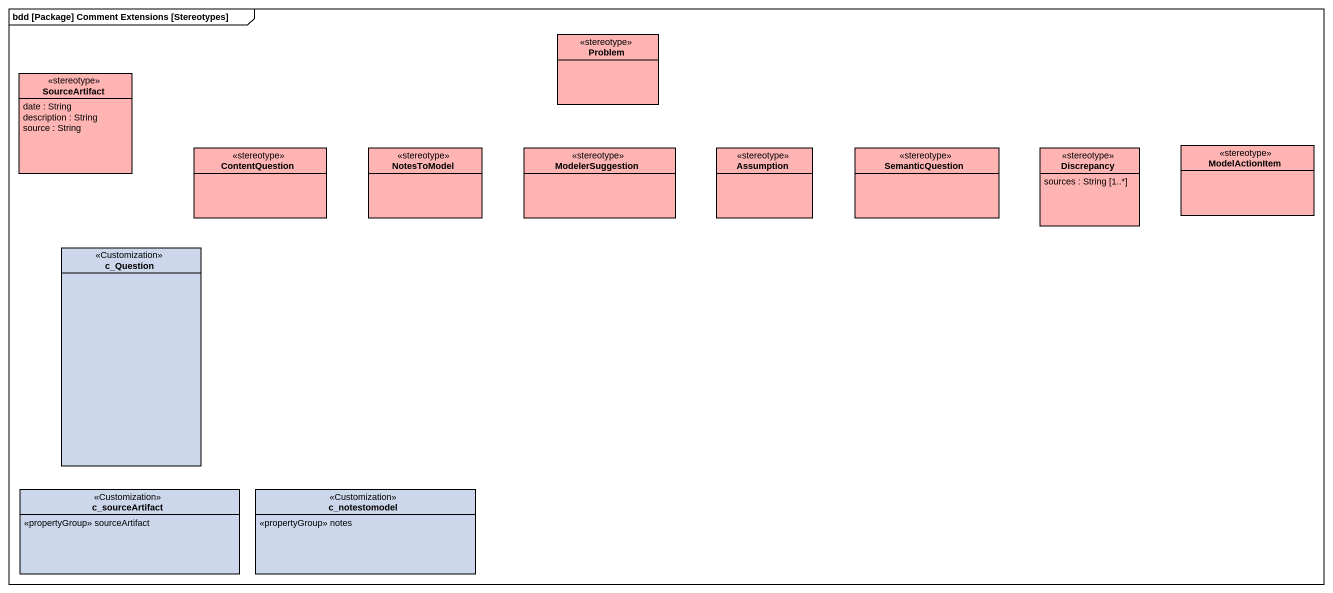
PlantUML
@startuml
mainframe bdd [Package] Comment Extensions [Stereotypes]
hide circle
hide empty members
class Problem <<stereotype>> #FFB4B4
class SourceArtifact <<stereotype>> #FFB4B4 {
  date : String
  description : String
  source : String
}
class ContentQuestion <<stereotype>> #FFB4B4
class NotesToModel <<stereotype>> #FFB4B4
class ModelerSuggestion <<stereotype>> #FFB4B4
class Assumption <<stereotype>> #FFB4B4
class SemanticQuestion <<stereotype>> #FFB4B4
class Discrepancy <<stereotype>> #FFB4B4 {
  sources : String [1..*]
}
class ModelActionItem <<stereotype>> #FFB4B4
class c_Question <<Customization>> #CDD7EB
class c_sourceArtifact <<Customization>> #CDD7EB {
  <<propertyGroup>> sourceArtifact
}
class c_notestomodel <<Customization>> #CDD7EB {
  <<propertyGroup>> notes
}
@enduml
